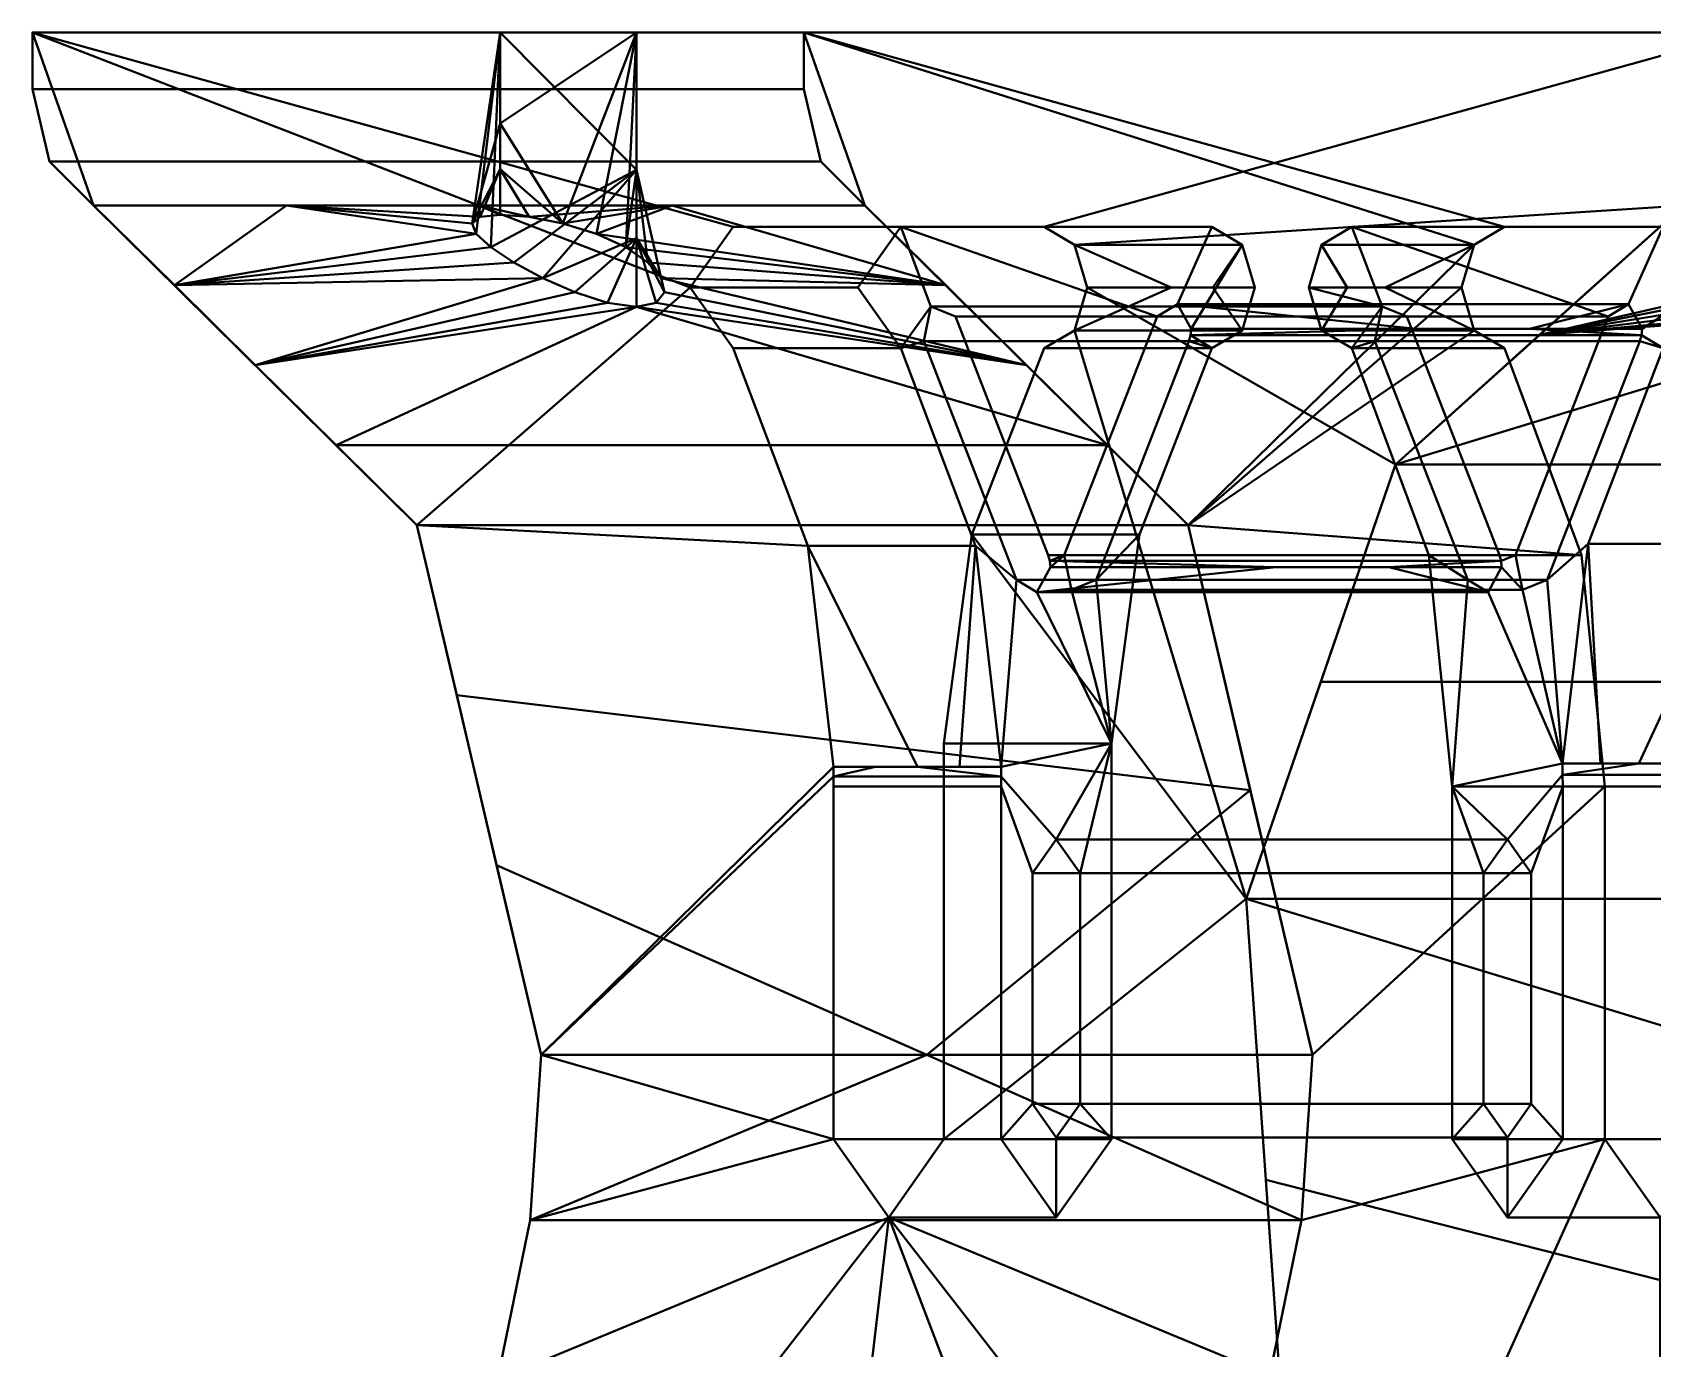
# Model space of a CAD drawing. Header units: millimetres. Extents: x -3275 to 3275, y -1040 to 450.
# Drawn here: x 575.4 to 628.8, y -497.3 to -454 of the extents above; entities that cross this region are included whole.
import ezdxf

# ---------------------------------------------------------------- set-up
doc = ezdxf.new("R2010")
doc.units = ezdxf.units.MM
doc.layers.add('I-FURN-PNLS', color=7, linetype='Continuous', lineweight=40)

msp = doc.modelspace()

# ---------------------------------------------------------------- meshes
at = {"layer": 'I-FURN-PNLS', "color": 250, "true_color": 0x191919}
mesh = msp.add_polyface(dxfattribs=at)
corners = [(616.494, -498.359, 1202.635), (615.382, -482.522, 1201.523), (620.304, -468.21, 1206.445), (629.8, -459.67, 1215.941), (631.258, -458.227, 1217.399), (631.818, -455.837, 1217.959), (631.818, -453.97, 1217.959), (575.391, -453.97, 1161.532), (575.391, -455.837, 1161.532), (575.951, -458.227, 1162.092), (577.409, -459.67, 1163.55), (588.06, -470.212, 1174.201), (592.15, -487.663, 1178.291), (591.788, -493.106, 1177.929), (590.715, -498.359, 1176.856), (586.849, -506.629, 1172.99), (585.492, -516.355, 1171.633), (588.951, -531.412, 1175.092), (598.008, -540.717, 1184.149), (609.202, -540.717, 1195.343), (618.258, -531.412, 1204.399), (621.717, -516.355, 1207.858), (620.361, -506.629, 1206.502), (610.145, -462.38, 1196.286), (609.731, -463.795, 1195.872), (608.731, -464.38, 1194.872), (606.345, -470.521, 1192.486), (605.423, -477.407, 1191.564), (605.426, -490.445, 1191.567), (603.605, -493.02, 1189.746), (601.784, -490.445, 1187.925), (601.784, -478.82, 1187.925), (601.789, -478.494, 1187.93), (601.791, -478.168, 1187.932), (600.94, -470.887, 1187.081), (598.478, -464.38, 1184.619), (597.064, -462.38, 1183.205), (598.478, -460.38, 1184.619), (608.731, -460.38, 1194.872), (609.731, -460.966, 1195.872)]
mesh.append_faces([[corners[k] for k in face] for face in [(26, 1, 24, 25)]], dxfattribs={"vtx0": -1, "vtx1": -1, "color": 250})
mesh.append_faces([[corners[k] for k in face] for face in [(36, 7, 10, 11)]], dxfattribs={"vtx0": -1, "vtx1": -1, "vtx3": -1, "color": 250})
mesh.append_faces([[corners[k] for k in face] for face in [(30, 13, 14, 29), (30, 12, 13), (12, 32, 33), (7, 37, 38, 6), (29, 20, 21), (2, 23, 24, 1)]], dxfattribs={"vtx0": -1, "vtx2": -1, "color": 250})
mesh.append_faces([[corners[k] for k in face] for face in [(6, 38, 39, 3)]], dxfattribs={"vtx0": -1, "vtx2": -1, "vtx3": -1, "color": 250})
mesh.append_faces([[corners[k] for k in face] for face in [(29, 16, 17, 18), (11, 34, 35, 36), (29, 18, 19, 20), (1, 26, 27, 28), (29, 21, 22, 0)]], dxfattribs={"vtx0": -1, "vtx3": -1, "color": 250})
mesh.append_faces([[corners[k] for k in face] for face in [(5, 6, 3, 4)]], dxfattribs={"vtx1": -1, "color": 250})
mesh.append_faces([[corners[k] for k in face] for face in [(15, 16, 29, 14), (31, 32, 12, 30), (36, 37, 7)]], dxfattribs={"vtx1": -1, "vtx2": -1, "color": 250})
mesh.append_faces([[corners[k] for k in face] for face in [(33, 34, 11, 12), (28, 29, 0, 1), (39, 23, 2, 3)]], dxfattribs={"vtx1": -1, "vtx3": -1, "color": 250})
mesh.append_faces([[corners[k] for k in face] for face in [(8, 9, 10, 7)]], dxfattribs={"vtx2": -1, "color": 250})
mesh = msp.add_polyface(dxfattribs=at)
corners = [(575.391, -453.97, 1161.532), (631.818, -453.97, 1217.959), (657.232, -453.97, 1192.546), (600.805, -453.97, 1136.119), (637.33, -453.97, 1198.058), (641.82, -453.97, 1198.058), (641.82, -453.97, 1202.548), (637.33, -453.97, 1202.548), (590.803, -453.97, 1151.53), (595.293, -453.97, 1151.53), (595.293, -453.97, 1156.02), (590.803, -453.97, 1156.02)]
mesh.append_faces([[corners[k] for k in face] for face in [(8, 0, 11), (0, 8, 3)]], dxfattribs={"vtx0": -1, "vtx1": -1, "color": 250})
mesh.append_faces([[corners[k] for k in face] for face in [(1, 7, 4, 0), (3, 8, 9)]], dxfattribs={"vtx0": -1, "vtx2": -1, "color": 250})
mesh.append_faces([[corners[k] for k in face] for face in [(3, 9, 10, 4)]], dxfattribs={"vtx0": -1, "vtx2": -1, "vtx3": -1, "color": 250})
mesh.append_faces([[corners[k] for k in face] for face in [(6, 7, 1), (5, 6, 2), (1, 2, 6)]], dxfattribs={"vtx1": -1, "vtx2": -1, "color": 250})
mesh.append_faces([[corners[k] for k in face] for face in [(10, 11, 0, 4)]], dxfattribs={"vtx1": -1, "vtx2": -1, "vtx3": -1, "color": 250})
mesh.append_faces([[corners[k] for k in face] for face in [(4, 5, 2, 3)]], dxfattribs={"vtx1": -1, "vtx3": -1, "color": 250})
mesh = msp.add_polyface(dxfattribs=at)
corners = [(600.805, -453.97, 1136.119), (600.805, -455.837, 1136.119), (575.391, -455.837, 1161.532), (575.391, -453.97, 1161.532)]
mesh.append_faces([[corners[k] for k in face] for face in [(2, 3, 0, 1)]], dxfattribs={"color": 250})
mesh = msp.add_polyface(dxfattribs=at)
corners = [(595.293, -463.017, 1156.02), (594.341, -462.884, 1156.675), (593.264, -462.536, 1156.943), (592.204, -462.064, 1156.836), (591.256, -461.548, 1156.396), (590.498, -461.047, 1155.667), (590.012, -460.606, 1154.704), (589.878, -460.265, 1153.6), (590.146, -460.051, 1152.487), (590.803, -459.979, 1151.53), (590.803, -458.477, 1151.53), (590.803, -456.975, 1151.53), (590.803, -455.472, 1151.53), (590.803, -453.97, 1151.53), (590.803, -453.97, 1156.02), (595.293, -453.97, 1156.02), (595.293, -456.232, 1156.02), (595.293, -458.494, 1156.02), (595.293, -460.755, 1156.02)]
mesh.append_faces([[corners[k] for k in face] for face in [(10, 8, 9), (14, 11, 12, 13)]], dxfattribs={"vtx0": -1, "color": 250})
mesh.append_faces([[corners[k] for k in face] for face in [(7, 14, 6), (18, 3, 17)]], dxfattribs={"vtx0": -1, "vtx1": -1, "color": 250})
mesh.append_faces([[corners[k] for k in face] for face in [(14, 7, 11), (5, 14, 17)]], dxfattribs={"vtx0": -1, "vtx1": -1, "vtx2": -1, "color": 250})
mesh.append_faces([[corners[k] for k in face] for face in [(10, 7, 8), (7, 10, 11), (18, 2, 3)]], dxfattribs={"vtx0": -1, "vtx2": -1, "color": 250})
mesh.append_faces([[corners[k] for k in face] for face in [(5, 6, 14), (3, 4, 17), (1, 2, 18), (4, 5, 17)]], dxfattribs={"vtx1": -1, "vtx2": -1, "color": 250})
mesh.append_faces([[corners[k] for k in face] for face in [(18, 0, 1)]], dxfattribs={"vtx2": -1, "color": 250})
mesh.append_faces([[corners[k] for k in face] for face in [(14, 15, 16, 17)]], dxfattribs={"vtx3": -1, "color": 250})
mesh = msp.add_polyface(dxfattribs=at)
corners = [(590.803, -453.97, 1151.53), (590.803, -455.472, 1151.53), (590.803, -456.975, 1151.53), (590.803, -458.477, 1151.53), (590.803, -459.979, 1151.53), (591.76, -460.051, 1150.873), (592.871, -460.265, 1150.605), (593.977, -460.606, 1150.739), (594.939, -461.046, 1151.225), (595.668, -461.548, 1151.983), (596.108, -462.064, 1152.931), (596.215, -462.535, 1153.991), (595.947, -462.884, 1155.069), (595.293, -463.017, 1156.02), (595.293, -460.755, 1156.02), (595.293, -458.494, 1156.02), (595.293, -456.232, 1156.02), (595.293, -453.97, 1156.02), (595.293, -453.97, 1151.53)]
mesh.append_faces([[corners[k] for k in face] for face in [(15, 10, 14)]], dxfattribs={"vtx0": -1, "vtx1": -1, "color": 250})
mesh.append_faces([[corners[k] for k in face] for face in [(2, 6, 18), (15, 18, 8)]], dxfattribs={"vtx0": -1, "vtx1": -1, "vtx2": -1, "color": 250})
mesh.append_faces([[corners[k] for k in face] for face in [(15, 8, 9), (18, 7, 8), (3, 5, 6), (18, 6, 7)]], dxfattribs={"vtx0": -1, "vtx2": -1, "color": 250})
mesh.append_faces([[corners[k] for k in face] for face in [(11, 12, 14), (10, 11, 14), (9, 10, 15), (2, 3, 6)]], dxfattribs={"vtx1": -1, "vtx2": -1, "color": 250})
mesh.append_faces([[corners[k] for k in face] for face in [(12, 13, 14), (16, 17, 18, 15), (3, 4, 5)]], dxfattribs={"vtx2": -1, "color": 250})
mesh.append_faces([[corners[k] for k in face] for face in [(18, 0, 1, 2)]], dxfattribs={"vtx3": -1, "color": 250})
mesh = msp.add_polyface(dxfattribs=at)
corners = [(657.232, -453.97, 1192.546), (657.232, -455.837, 1192.546), (656.672, -458.227, 1191.986), (655.214, -459.67, 1190.528), (645.718, -468.21, 1181.032), (640.796, -482.522, 1176.11), (641.908, -498.359, 1177.222), (645.774, -506.629, 1181.088), (647.131, -516.355, 1182.445), (643.672, -531.412, 1178.986), (634.615, -540.717, 1169.929), (623.421, -540.717, 1158.735), (614.365, -531.412, 1149.679), (610.906, -516.355, 1146.22), (612.262, -506.629, 1147.576), (616.129, -498.359, 1151.443), (617.201, -493.106, 1152.515), (617.563, -487.663, 1152.877), (613.473, -470.212, 1148.787), (602.823, -459.67, 1138.137), (601.365, -458.227, 1136.679), (600.805, -455.837, 1136.119), (600.805, -453.97, 1136.119), (622.477, -462.38, 1157.792), (622.892, -463.795, 1158.206), (623.892, -464.38, 1159.206), (626.426, -471.197, 1161.74), (627.197, -478.82, 1162.512), (627.197, -490.445, 1162.512), (629.018, -493.02, 1164.332), (630.839, -490.445, 1166.153), (630.839, -478.82, 1166.153), (630.832, -478.44, 1166.146), (630.83, -478.06, 1166.144), (631.682, -470.829, 1166.996), (634.145, -464.38, 1169.459), (635.559, -462.38, 1170.873), (634.145, -460.38, 1169.459), (623.892, -460.38, 1159.206), (622.892, -460.966, 1158.206), (640.657, -516.355, 1175.971), (637.248, -504.716, 1172.562), (629.018, -499.895, 1164.332), (620.788, -504.716, 1156.102), (617.379, -516.355, 1152.693), (620.788, -527.994, 1156.102), (629.018, -532.815, 1164.332), (637.248, -527.994, 1172.562)]
mesh.append_faces([[corners[k] for k in face] for face in [(3, 0, 1, 2)]], dxfattribs={"vtx0": -1, "color": 250})
mesh.append_faces([[corners[k] for k in face] for face in [(24, 18, 23), (23, 18, 39), (26, 18, 24, 25), (31, 5, 30), (32, 5, 31), (37, 0, 36)]], dxfattribs={"vtx0": -1, "vtx1": -1, "color": 250})
mesh.append_faces([[corners[k] for k in face] for face in [(6, 41, 30, 5)]], dxfattribs={"vtx0": -1, "vtx1": -1, "vtx2": -1, "color": 250})
mesh.append_faces([[corners[k] for k in face] for face in [(44, 13, 14, 43), (28, 16, 17, 27), (22, 38, 39), (18, 26, 27, 17), (42, 29, 30, 41), (41, 6, 7, 40)]], dxfattribs={"vtx0": -1, "vtx2": -1, "color": 250})
mesh.append_faces([[corners[k] for k in face] for face in [(43, 15, 16, 28), (39, 18, 19, 22)]], dxfattribs={"vtx0": -1, "vtx2": -1, "vtx3": -1, "color": 250})
mesh.append_faces([[corners[k] for k in face] for face in [(4, 34, 35, 36)]], dxfattribs={"vtx0": -1, "vtx3": -1, "color": 250})
mesh.append_faces([[corners[k] for k in face] for face in [(14, 15, 43), (8, 9, 40, 7), (33, 34, 5, 32), (4, 5, 34)]], dxfattribs={"vtx1": -1, "vtx2": -1, "color": 250})
mesh.append_faces([[corners[k] for k in face] for face in [(3, 4, 36, 0)]], dxfattribs={"vtx1": -1, "vtx2": -1, "vtx3": -1, "color": 250})
mesh.append_faces([[corners[k] for k in face] for face in [(12, 13, 44, 45), (11, 12, 45, 46), (42, 43, 28, 29), (37, 38, 22, 0), (46, 47, 10, 11), (9, 10, 47, 40)]], dxfattribs={"vtx1": -1, "vtx3": -1, "color": 250})
mesh.append_faces([[corners[k] for k in face] for face in [(19, 20, 21, 22)]], dxfattribs={"vtx3": -1, "color": 250})
mesh = msp.add_polyface(dxfattribs=at)
corners = [(600.805, -455.837, 1136.119), (601.365, -458.227, 1136.679), (602.823, -459.67, 1138.137), (577.409, -459.67, 1163.55), (575.951, -458.227, 1162.092), (575.391, -455.837, 1161.532)]
mesh.append_faces([[corners[k] for k in face] for face in [(2, 3, 4, 1)]], dxfattribs={"vtx2": -1, "color": 250})
mesh.append_faces([[corners[k] for k in face] for face in [(4, 5, 0, 1)]], dxfattribs={"vtx3": -1, "color": 250})
mesh = msp.add_polyface(dxfattribs=at)
corners = [(602.823, -459.67, 1138.137), (613.473, -470.212, 1148.787), (617.563, -487.663, 1152.877), (611.21, -487.663, 1159.231), (604.856, -487.663, 1165.584), (598.503, -487.663, 1171.937), (592.15, -487.663, 1178.291), (588.06, -470.212, 1174.201), (577.409, -459.67, 1163.55), (595.293, -463.017, 1156.02), (595.947, -462.884, 1155.069), (596.215, -462.535, 1153.991), (596.108, -462.064, 1152.931), (595.668, -461.548, 1151.983), (594.939, -461.046, 1151.225), (593.977, -460.606, 1150.739), (592.871, -460.265, 1150.605), (591.76, -460.051, 1150.873), (590.803, -459.979, 1151.53), (590.146, -460.051, 1152.487), (589.878, -460.265, 1153.6), (590.012, -460.606, 1154.704), (590.498, -461.047, 1155.667), (591.256, -461.548, 1156.396), (592.204, -462.064, 1156.836), (593.264, -462.536, 1156.943), (594.341, -462.884, 1156.675), (608.148, -464.941, 1143.462), (582.734, -464.941, 1168.875), (590.116, -459.67, 1150.843), (605.485, -462.305, 1140.799), (596.469, -459.67, 1144.49), (580.072, -462.305, 1166.213), (583.763, -459.67, 1157.197), (590.685, -481.416, 1176.826), (615.518, -478.937, 1150.832), (610.81, -467.576, 1146.125), (585.397, -467.576, 1171.538), (589.373, -475.814, 1175.514)]
mesh.append_faces([[corners[k] for k in face] for face in [(10, 27, 9), (26, 28, 25), (24, 32, 23), (9, 28, 26), (14, 30, 13), (13, 30, 12), (16, 31, 15), (31, 17, 29), (23, 32, 22), (12, 27, 11), (25, 28, 24), (22, 32, 21), (19, 29, 18), (18, 29, 17), (17, 31, 16), (11, 27, 10), (32, 24, 28)]], dxfattribs={"vtx0": -1, "vtx1": -1, "color": 250})
mesh.append_faces([[corners[k] for k in face] for face in [(37, 9, 36), (30, 15, 31), (21, 32, 33)]], dxfattribs={"vtx0": -1, "vtx1": -1, "vtx2": -1, "color": 250})
mesh.append_faces([[corners[k] for k in face] for face in [(35, 4, 34, 38)]], dxfattribs={"vtx0": -1, "vtx1": -1, "vtx3": -1, "color": 250})
mesh.append_faces([[corners[k] for k in face] for face in [(12, 30, 27), (30, 14, 15), (33, 19, 20)]], dxfattribs={"vtx0": -1, "vtx2": -1, "color": 250})
mesh.append_faces([[corners[k] for k in face] for face in [(0, 30, 31)]], dxfattribs={"vtx1": -1, "color": 250})
mesh.append_faces([[corners[k] for k in face] for face in [(27, 36, 9), (33, 29, 19), (20, 21, 33), (37, 28, 9)]], dxfattribs={"vtx1": -1, "vtx2": -1, "color": 250})
mesh.append_faces([[corners[k] for k in face] for face in [(7, 37, 36, 1), (38, 7, 1, 35)]], dxfattribs={"vtx1": -1, "vtx3": -1, "color": 250})
mesh.append_faces([[corners[k] for k in face] for face in [(5, 6, 34, 4), (32, 8, 33)]], dxfattribs={"vtx2": -1, "color": 250})
mesh.append_faces([[corners[k] for k in face] for face in [(35, 2, 3, 4)]], dxfattribs={"vtx3": -1, "color": 250})
mesh = msp.add_polyface(dxfattribs=at)
corners = [(641.908, -498.359, 1177.222), (640.796, -482.522, 1176.11), (645.718, -468.21, 1181.032), (655.214, -459.67, 1190.528), (629.8, -459.67, 1215.941), (620.304, -468.21, 1206.445), (615.382, -482.522, 1201.523), (616.494, -498.359, 1202.635), (641.82, -459.979, 1202.548), (642.477, -460.051, 1201.591), (642.745, -460.265, 1200.478), (642.611, -460.606, 1199.374), (642.125, -461.047, 1198.411), (641.367, -461.548, 1197.682), (640.419, -462.064, 1197.242), (639.358, -462.536, 1197.135), (638.282, -462.884, 1197.403), (637.33, -463.017, 1198.058), (636.676, -462.884, 1199.009), (636.408, -462.536, 1200.087), (636.514, -462.064, 1201.147), (636.954, -461.548, 1202.095), (637.684, -461.046, 1202.853), (638.646, -460.606, 1203.339), (639.752, -460.265, 1203.473), (640.863, -460.051, 1203.205), (650.466, -463.94, 1185.78), (642.507, -459.67, 1203.235), (625.052, -463.94, 1211.193), (636.154, -459.67, 1209.588), (648.86, -459.67, 1196.881), (643.257, -475.366, 1178.571), (617.843, -475.366, 1203.984), (616.032, -491.781, 1202.173), (641.352, -490.441, 1176.666)]
mesh.append_faces([[corners[k] for k in face] for face in [(29, 25, 27), (22, 28, 21), (25, 29, 24), (15, 26, 14), (16, 26, 15), (8, 27, 25), (20, 28, 19), (18, 28, 17), (19, 28, 18), (14, 26, 13), (28, 22, 4)]], dxfattribs={"vtx0": -1, "vtx1": -1, "color": 250})
mesh.append_faces([[corners[k] for k in face] for face in [(5, 2, 17)]], dxfattribs={"vtx0": -1, "vtx1": -1, "vtx2": -1, "color": 250})
mesh.append_faces([[corners[k] for k in face] for face in [(30, 9, 10), (27, 8, 9), (3, 11, 12), (26, 12, 13), (29, 23, 24), (4, 22, 23), (34, 6, 33, 0), (28, 20, 21), (32, 31, 2, 5), (17, 28, 5), (6, 34, 1)]], dxfattribs={"vtx0": -1, "vtx2": -1, "color": 250})
mesh.append_faces([[corners[k] for k in face] for face in [(10, 11, 30), (26, 3, 12), (3, 30, 11), (29, 4, 23), (16, 17, 26), (2, 26, 17), (30, 27, 9)]], dxfattribs={"vtx1": -1, "vtx2": -1, "color": 250})
mesh.append_faces([[corners[k] for k in face] for face in [(32, 6, 1, 31)]], dxfattribs={"vtx1": -1, "vtx3": -1, "color": 250})
mesh.append_faces([[corners[k] for k in face] for face in [(33, 7, 0)]], dxfattribs={"vtx2": -1, "color": 250})
mesh = msp.add_polyface(dxfattribs=at)
corners = [(598.478, -460.38, 1184.619), (597.064, -462.38, 1183.205), (598.478, -464.38, 1184.619), (604.001, -464.38, 1179.097), (602.587, -462.38, 1177.682), (604.001, -460.38, 1179.097)]
mesh.append_faces([[corners[k] for k in face] for face in [(4, 1, 2, 3)]], dxfattribs={"vtx0": -1, "color": 250})
mesh.append_faces([[corners[k] for k in face] for face in [(4, 5, 0, 1)]], dxfattribs={"vtx3": -1, "color": 250})
mesh = msp.add_polyface(dxfattribs=at)
corners = [(608.731, -460.38, 1194.872), (598.478, -460.38, 1184.619), (604.001, -460.38, 1179.097), (614.254, -460.38, 1189.35)]
mesh.append_faces([[corners[k] for k in face] for face in [(3, 0, 1, 2)]], dxfattribs={"color": 250})
mesh = msp.add_polyface(dxfattribs=at)
corners = [(610.946, -477.407, 1186.042), (611.867, -470.521, 1186.963), (614.254, -464.38, 1189.35), (615.254, -463.795, 1190.35), (615.668, -462.38, 1190.764), (615.254, -460.966, 1190.35), (614.254, -460.38, 1189.35), (604.001, -460.38, 1179.097), (602.587, -462.38, 1177.682), (604.001, -464.38, 1179.097), (606.462, -470.887, 1181.558), (607.313, -478.168, 1182.409), (607.311, -478.494, 1182.407), (607.306, -478.82, 1182.402), (607.306, -490.445, 1182.402), (609.127, -493.02, 1184.223), (610.948, -490.445, 1186.044), (613.566, -463.742, 1188.662), (613.547, -463.951, 1188.643), (613.492, -464.148, 1188.588), (610.436, -472.005, 1185.532), (609.626, -472.337, 1184.722), (609.391, -471.192, 1184.487), (612.447, -463.335, 1187.543), (613.118, -462.925, 1188.214), (604.763, -464.148, 1179.859), (604.998, -463.003, 1180.094), (605.808, -463.335, 1180.904), (608.863, -471.192, 1183.959), (608.918, -471.388, 1184.014), (608.937, -471.598, 1184.033), (608.489, -472.415, 1183.585), (607.818, -472.005, 1182.914), (609.914, -489.276, 1185.01), (609.127, -490.388, 1184.223), (608.341, -489.276, 1183.437), (608.341, -481.681, 1183.437), (609.127, -480.569, 1184.223), (609.914, -481.681, 1185.01)]
mesh.append_faces([[corners[k] for k in face] for face in [(11, 32, 10), (29, 22, 28), (38, 0, 37)]], dxfattribs={"vtx0": -1, "vtx1": -1, "color": 250})
mesh.append_faces([[corners[k] for k in face] for face in [(31, 0, 21)]], dxfattribs={"vtx0": -1, "vtx1": -1, "vtx2": -1, "color": 250})
mesh.append_faces([[corners[k] for k in face] for face in [(37, 12, 13, 36), (36, 13, 14, 35), (9, 25, 26), (25, 9, 10, 32), (34, 15, 16, 33), (20, 0, 1)]], dxfattribs={"vtx0": -1, "vtx2": -1, "color": 250})
mesh.append_faces([[corners[k] for k in face] for face in [(7, 26, 27, 23)]], dxfattribs={"vtx0": -1, "vtx2": -1, "vtx3": -1, "color": 250})
mesh.append_faces([[corners[k] for k in face] for face in [(26, 7, 8, 9), (17, 3, 4, 5)]], dxfattribs={"vtx0": -1, "vtx3": -1, "color": 250})
mesh.append_faces([[corners[k] for k in face] for face in [(29, 30, 22), (20, 21, 0), (18, 19, 2)]], dxfattribs={"vtx1": -1, "vtx2": -1, "color": 250})
mesh.append_faces([[corners[k] for k in face] for face in [(11, 12, 37, 0), (31, 32, 11, 0)]], dxfattribs={"vtx1": -1, "vtx2": -1, "vtx3": -1, "color": 250})
mesh.append_faces([[corners[k] for k in face] for face in [(30, 31, 21, 22), (34, 35, 14, 15), (27, 28, 22, 23), (16, 0, 38, 33), (19, 20, 1, 2), (24, 17, 5, 6), (23, 24, 6, 7), (17, 18, 2, 3)]], dxfattribs={"vtx1": -1, "vtx3": -1, "color": 250})
mesh = msp.add_polyface(dxfattribs=at)
corners = [(614.254, -460.38, 1189.35), (615.254, -460.966, 1190.35), (615.668, -462.38, 1190.764), (614.287, -462.38, 1192.145), (612.907, -462.38, 1193.525), (611.526, -462.38, 1194.906), (610.145, -462.38, 1196.286), (609.731, -460.966, 1195.872), (608.731, -460.38, 1194.872)]
mesh.append_faces([[corners[k] for k in face] for face in [(1, 7, 8, 0)]], dxfattribs={"vtx0": -1, "color": 250})
mesh.append_faces([[corners[k] for k in face] for face in [(1, 3, 4, 7)]], dxfattribs={"vtx0": -1, "vtx2": -1, "vtx3": -1, "color": 250})
mesh.append_faces([[corners[k] for k in face] for face in [(2, 3, 1)]], dxfattribs={"vtx1": -1, "color": 250})
mesh.append_faces([[corners[k] for k in face] for face in [(5, 6, 7, 4)]], dxfattribs={"vtx2": -1, "color": 250})
mesh = msp.add_polyface(dxfattribs=at)
corners = [(618.864, -460.38, 1164.233), (617.864, -460.966, 1163.233), (617.45, -462.38, 1162.819), (618.707, -462.38, 1161.562), (619.964, -462.38, 1160.305), (621.221, -462.38, 1159.048), (622.477, -462.38, 1157.792), (622.892, -460.966, 1158.206), (623.892, -460.38, 1159.206)]
mesh.append_faces([[corners[k] for k in face] for face in [(1, 7, 8, 0)]], dxfattribs={"vtx0": -1, "color": 250})
mesh.append_faces([[corners[k] for k in face] for face in [(1, 3, 4, 7)]], dxfattribs={"vtx0": -1, "vtx2": -1, "vtx3": -1, "color": 250})
mesh.append_faces([[corners[k] for k in face] for face in [(2, 3, 1)]], dxfattribs={"vtx1": -1, "color": 250})
mesh.append_faces([[corners[k] for k in face] for face in [(5, 6, 7, 4)]], dxfattribs={"vtx2": -1, "color": 250})
mesh = msp.add_polyface(dxfattribs=at)
corners = [(622.17, -478.82, 1167.539), (621.398, -471.197, 1166.768), (618.864, -464.38, 1164.233), (617.864, -463.795, 1163.233), (617.45, -462.38, 1162.819), (617.864, -460.966, 1163.233), (618.864, -460.38, 1164.233), (629.117, -460.38, 1174.486), (630.531, -462.38, 1175.901), (629.117, -464.38, 1174.486), (626.654, -470.829, 1172.023), (625.802, -478.06, 1171.171), (625.805, -478.44, 1171.174), (625.811, -478.82, 1171.181), (625.811, -490.445, 1171.181), (623.991, -493.02, 1169.36), (622.17, -490.445, 1167.539), (625.3, -472.005, 1170.669), (628.355, -464.148, 1173.724), (628.41, -463.951, 1173.779), (628.429, -463.742, 1173.798), (627.981, -462.925, 1173.35), (627.31, -463.335, 1172.679), (624.255, -471.192, 1169.624), (624.49, -472.337, 1169.859), (623.727, -471.192, 1169.096), (620.671, -463.335, 1166.04), (619.861, -463.003, 1165.23), (619.626, -464.148, 1164.995), (622.682, -472.005, 1168.051), (623.352, -472.415, 1168.722), (623.8, -471.598, 1169.17), (623.782, -471.388, 1169.151), (623.204, -481.681, 1168.573), (623.204, -489.276, 1168.573), (623.991, -490.388, 1169.36), (624.777, -489.276, 1170.146), (624.777, -481.681, 1170.146), (623.991, -480.569, 1169.36)]
mesh.append_faces([[corners[k] for k in face] for face in [(1, 29, 0), (33, 0, 38), (25, 23, 32), (17, 11, 24)]], dxfattribs={"vtx0": -1, "vtx1": -1, "color": 250})
mesh.append_faces([[corners[k] for k in face] for face in [(38, 0, 11, 12)]], dxfattribs={"vtx0": -1, "vtx1": -1, "vtx3": -1, "color": 250})
mesh.append_faces([[corners[k] for k in face] for face in [(16, 34, 35, 15), (2, 27, 28), (23, 25, 26, 22), (13, 37, 38, 12), (14, 36, 37, 13), (10, 17, 18, 9), (7, 21, 22, 6), (9, 19, 20, 8)]], dxfattribs={"vtx0": -1, "vtx2": -1, "color": 250})
mesh.append_faces([[corners[k] for k in face] for face in [(0, 29, 30, 11)]], dxfattribs={"vtx0": -1, "vtx2": -1, "vtx3": -1, "color": 250})
mesh.append_faces([[corners[k] for k in face] for face in [(3, 4, 27, 2), (5, 6, 27, 4), (10, 11, 17), (18, 19, 9)]], dxfattribs={"vtx1": -1, "vtx2": -1, "color": 250})
mesh.append_faces([[corners[k] for k in face] for face in [(30, 31, 24, 11), (26, 27, 6, 22)]], dxfattribs={"vtx1": -1, "vtx2": -1, "vtx3": -1, "color": 250})
mesh.append_faces([[corners[k] for k in face] for face in [(16, 0, 33, 34), (31, 32, 23, 24), (28, 29, 1, 2), (35, 36, 14, 15), (7, 8, 20, 21)]], dxfattribs={"vtx1": -1, "vtx3": -1, "color": 250})
mesh = msp.add_polyface(dxfattribs=at)
corners = [(623.892, -460.38, 1159.206), (634.145, -460.38, 1169.459), (629.117, -460.38, 1174.486), (618.864, -460.38, 1164.233)]
mesh.append_faces([[corners[k] for k in face] for face in [(2, 3, 0, 1)]], dxfattribs={"color": 250})
mesh = msp.add_polyface(dxfattribs=at)
corners = [(610.145, -462.38, 1196.286), (611.526, -462.38, 1194.906), (612.907, -462.38, 1193.525), (614.287, -462.38, 1192.145), (615.668, -462.38, 1190.764), (615.254, -463.795, 1190.35), (614.254, -464.38, 1189.35), (608.731, -464.38, 1194.872), (609.731, -463.795, 1195.872)]
mesh.append_faces([[corners[k] for k in face] for face in [(5, 3, 4)]], dxfattribs={"vtx0": -1, "color": 250})
mesh.append_faces([[corners[k] for k in face] for face in [(5, 8, 2, 3)]], dxfattribs={"vtx0": -1, "vtx1": -1, "vtx3": -1, "color": 250})
mesh.append_faces([[corners[k] for k in face] for face in [(5, 6, 7, 8), (8, 0, 1, 2)]], dxfattribs={"vtx3": -1, "color": 250})
mesh = msp.add_polyface(dxfattribs=at)
corners = [(622.477, -462.38, 1157.792), (621.221, -462.38, 1159.048), (619.964, -462.38, 1160.305), (618.707, -462.38, 1161.562), (617.45, -462.38, 1162.819), (617.864, -463.795, 1163.233), (618.864, -464.38, 1164.233), (623.892, -464.38, 1159.206), (622.892, -463.795, 1158.206)]
mesh.append_faces([[corners[k] for k in face] for face in [(5, 3, 4)]], dxfattribs={"vtx0": -1, "color": 250})
mesh.append_faces([[corners[k] for k in face] for face in [(5, 8, 2, 3)]], dxfattribs={"vtx0": -1, "vtx1": -1, "vtx3": -1, "color": 250})
mesh.append_faces([[corners[k] for k in face] for face in [(5, 6, 7, 8), (8, 0, 1, 2)]], dxfattribs={"vtx3": -1, "color": 250})
mesh = msp.add_polyface(dxfattribs=at)
corners = [(620.671, -463.335, 1166.04), (605.808, -463.335, 1180.904), (604.998, -463.003, 1180.094), (604.763, -464.148, 1179.859), (619.626, -464.148, 1164.995), (619.861, -463.003, 1165.23)]
mesh.append_faces([[corners[k] for k in face] for face in [(0, 1, 2, 5)]], dxfattribs={"vtx2": -1, "color": 250})
mesh.append_faces([[corners[k] for k in face] for face in [(2, 3, 4, 5)]], dxfattribs={"vtx3": -1, "color": 250})
mesh = msp.add_polyface(dxfattribs=at)
corners = [(623.727, -471.192, 1169.096), (608.863, -471.192, 1183.959), (605.808, -463.335, 1180.904), (620.671, -463.335, 1166.04)]
mesh.append_faces([[corners[k] for k in face] for face in [(1, 2, 3, 0)]], dxfattribs={"color": 250})
mesh = msp.add_polyface(dxfattribs=at)
corners = [(627.31, -463.335, 1172.679), (612.447, -463.335, 1187.543), (609.391, -471.192, 1184.487), (624.255, -471.192, 1169.624)]
mesh.append_faces([[corners[k] for k in face] for face in [(1, 2, 3, 0)]], dxfattribs={"color": 250})
mesh = msp.add_polyface(dxfattribs=at)
corners = [(627.31, -463.335, 1172.679), (627.981, -462.925, 1173.35), (628.429, -463.742, 1173.798), (624.713, -463.742, 1177.514), (620.997, -463.742, 1181.23), (617.281, -463.742, 1184.946), (613.566, -463.742, 1188.662), (613.118, -462.925, 1188.214), (612.447, -463.335, 1187.543)]
mesh.append_faces([[corners[k] for k in face] for face in [(7, 4, 5, 6)]], dxfattribs={"vtx0": -1, "color": 250})
mesh.append_faces([[corners[k] for k in face] for face in [(1, 3, 4, 7)]], dxfattribs={"vtx0": -1, "vtx2": -1, "vtx3": -1, "color": 250})
mesh.append_faces([[corners[k] for k in face] for face in [(2, 3, 1)]], dxfattribs={"vtx1": -1, "color": 250})
mesh.append_faces([[corners[k] for k in face] for face in [(8, 0, 1, 7)]], dxfattribs={"vtx2": -1, "color": 250})
mesh = msp.add_polyface(dxfattribs=at)
corners = [(613.566, -463.742, 1188.662), (617.281, -463.742, 1184.946), (620.997, -463.742, 1181.23), (624.713, -463.742, 1177.514), (628.429, -463.742, 1173.798), (628.41, -463.951, 1173.779), (628.355, -464.148, 1173.724), (613.492, -464.148, 1188.588), (613.547, -463.951, 1188.643)]
mesh.append_faces([[corners[k] for k in face] for face in [(8, 5, 6, 7), (5, 3, 4)]], dxfattribs={"vtx0": -1, "color": 250})
mesh.append_faces([[corners[k] for k in face] for face in [(5, 8, 2, 3)]], dxfattribs={"vtx0": -1, "vtx1": -1, "vtx3": -1, "color": 250})
mesh.append_faces([[corners[k] for k in face] for face in [(8, 0, 1, 2)]], dxfattribs={"vtx3": -1, "color": 250})
mesh = msp.add_polyface(dxfattribs=at)
corners = [(601.791, -478.168, 1187.932), (603.171, -478.168, 1186.551), (604.552, -478.168, 1185.17), (605.932, -478.168, 1183.79), (607.313, -478.168, 1182.409), (606.462, -470.887, 1181.558), (604.001, -464.38, 1179.097), (598.478, -464.38, 1184.619), (600.94, -470.887, 1187.081)]
mesh.append_faces([[corners[k] for k in face] for face in [(5, 3, 4)]], dxfattribs={"vtx0": -1, "color": 250})
mesh.append_faces([[corners[k] for k in face] for face in [(5, 8, 2, 3)]], dxfattribs={"vtx0": -1, "vtx1": -1, "vtx3": -1, "color": 250})
mesh.append_faces([[corners[k] for k in face] for face in [(8, 0, 1, 2), (5, 6, 7, 8)]], dxfattribs={"vtx3": -1, "color": 250})
mesh = msp.add_polyface(dxfattribs=at)
corners = [(619.626, -464.148, 1164.995), (604.763, -464.148, 1179.859), (607.818, -472.005, 1182.914), (622.682, -472.005, 1168.051)]
mesh.append_faces([[corners[k] for k in face] for face in [(1, 2, 3, 0)]], dxfattribs={"color": 250})
mesh = msp.add_polyface(dxfattribs=at)
corners = [(605.423, -477.407, 1191.564), (606.345, -470.521, 1192.486), (608.731, -464.38, 1194.872), (614.254, -464.38, 1189.35), (611.867, -470.521, 1186.963), (610.946, -477.407, 1186.042)]
mesh.append_faces([[corners[k] for k in face] for face in [(1, 2, 3, 4), (4, 5, 0, 1)]], dxfattribs={"vtx3": -1, "color": 250})
mesh = msp.add_polyface(dxfattribs=at)
corners = [(625.3, -472.005, 1170.669), (610.436, -472.005, 1185.532), (613.492, -464.148, 1188.588), (628.355, -464.148, 1173.724)]
mesh.append_faces([[corners[k] for k in face] for face in [(1, 2, 3, 0)]], dxfattribs={"color": 250})
mesh = msp.add_polyface(dxfattribs=at)
corners = [(627.197, -478.82, 1162.512), (626.426, -471.197, 1161.74), (623.892, -464.38, 1159.206), (618.864, -464.38, 1164.233), (621.398, -471.197, 1166.768), (622.17, -478.82, 1167.539)]
mesh.append_faces([[corners[k] for k in face] for face in [(0, 1, 4, 5)]], dxfattribs={"vtx1": -1, "color": 250})
mesh.append_faces([[corners[k] for k in face] for face in [(2, 3, 4, 1)]], dxfattribs={"vtx2": -1, "color": 250})
mesh = msp.add_polyface(dxfattribs=at)
corners = [(630.83, -478.06, 1166.144), (629.573, -478.06, 1167.401), (628.316, -478.06, 1168.658), (627.059, -478.06, 1169.915), (625.802, -478.06, 1171.171), (626.654, -470.829, 1172.023), (629.117, -464.38, 1174.486), (634.145, -464.38, 1169.459), (631.682, -470.829, 1166.996)]
mesh.append_faces([[corners[k] for k in face] for face in [(5, 3, 4)]], dxfattribs={"vtx0": -1, "color": 250})
mesh.append_faces([[corners[k] for k in face] for face in [(7, 8, 5, 6)]], dxfattribs={"vtx1": -1, "color": 250})
mesh.append_faces([[corners[k] for k in face] for face in [(2, 3, 5, 8)]], dxfattribs={"vtx1": -1, "vtx2": -1, "vtx3": -1, "color": 250})
mesh.append_faces([[corners[k] for k in face] for face in [(8, 0, 1, 2)]], dxfattribs={"vtx3": -1, "color": 250})
mesh = msp.add_polyface(dxfattribs=at)
corners = [(623.727, -471.192, 1169.096), (623.782, -471.388, 1169.151), (623.8, -471.598, 1169.17), (620.085, -471.598, 1172.885), (616.369, -471.598, 1176.601), (612.653, -471.598, 1180.317), (608.937, -471.598, 1184.033), (608.918, -471.388, 1184.014), (608.863, -471.192, 1183.959)]
mesh.append_faces([[corners[k] for k in face] for face in [(7, 4, 5, 6)]], dxfattribs={"vtx0": -1, "color": 250})
mesh.append_faces([[corners[k] for k in face] for face in [(1, 3, 4, 7)]], dxfattribs={"vtx0": -1, "vtx2": -1, "vtx3": -1, "color": 250})
mesh.append_faces([[corners[k] for k in face] for face in [(2, 3, 1)]], dxfattribs={"vtx1": -1, "color": 250})
mesh.append_faces([[corners[k] for k in face] for face in [(7, 8, 0, 1)]], dxfattribs={"vtx3": -1, "color": 250})
mesh = msp.add_polyface(dxfattribs=at)
corners = [(624.255, -471.192, 1169.624), (609.391, -471.192, 1184.487), (609.626, -472.337, 1184.722), (610.436, -472.005, 1185.532), (625.3, -472.005, 1170.669), (624.49, -472.337, 1169.859)]
mesh.append_faces([[corners[k] for k in face] for face in [(0, 1, 2, 5)]], dxfattribs={"vtx2": -1, "color": 250})
mesh.append_faces([[corners[k] for k in face] for face in [(2, 3, 4, 5)]], dxfattribs={"vtx3": -1, "color": 250})
mesh = msp.add_polyface(dxfattribs=at)
corners = [(608.937, -471.598, 1184.033), (612.653, -471.598, 1180.317), (616.369, -471.598, 1176.601), (620.085, -471.598, 1172.885), (623.8, -471.598, 1169.17), (623.352, -472.415, 1168.722), (622.682, -472.005, 1168.051), (607.818, -472.005, 1182.914), (608.489, -472.415, 1183.585)]
mesh.append_faces([[corners[k] for k in face] for face in [(5, 8, 2, 3)]], dxfattribs={"vtx0": -1, "vtx1": -1, "vtx3": -1, "color": 250})
mesh.append_faces([[corners[k] for k in face] for face in [(4, 5, 3)]], dxfattribs={"vtx1": -1, "color": 250})
mesh.append_faces([[corners[k] for k in face] for face in [(5, 6, 7, 8), (8, 0, 1, 2)]], dxfattribs={"vtx3": -1, "color": 250})
mesh = msp.add_polyface(dxfattribs=at)
corners = [(605.426, -490.445, 1191.567), (605.423, -477.407, 1191.564), (610.946, -477.407, 1186.042), (610.948, -490.445, 1186.044)]
mesh.append_faces([[corners[k] for k in face] for face in [(0, 1, 2, 3)]], dxfattribs={"color": 250})
mesh = msp.add_polyface(dxfattribs=at)
corners = [(607.306, -478.82, 1182.402), (607.311, -478.494, 1182.407), (607.313, -478.168, 1182.409), (605.932, -478.168, 1183.79), (604.552, -478.168, 1185.17), (603.171, -478.168, 1186.551), (601.791, -478.168, 1187.932), (601.789, -478.494, 1187.93), (601.784, -478.82, 1187.925)]
mesh.append_faces([[corners[k] for k in face] for face in [(7, 1, 4, 5)]], dxfattribs={"vtx0": -1, "vtx1": -1, "vtx3": -1, "color": 250})
mesh.append_faces([[corners[k] for k in face] for face in [(0, 1, 7, 8), (6, 7, 5)]], dxfattribs={"vtx1": -1, "color": 250})
mesh.append_faces([[corners[k] for k in face] for face in [(1, 2, 3, 4)]], dxfattribs={"vtx3": -1, "color": 250})
mesh = msp.add_polyface(dxfattribs=at)
corners = [(625.811, -478.82, 1171.181), (625.805, -478.44, 1171.174), (625.802, -478.06, 1171.171), (627.059, -478.06, 1169.915), (628.316, -478.06, 1168.658), (629.573, -478.06, 1167.401), (630.83, -478.06, 1166.144), (630.832, -478.44, 1166.146), (630.839, -478.82, 1166.153)]
mesh.append_faces([[corners[k] for k in face] for face in [(7, 1, 4, 5)]], dxfattribs={"vtx0": -1, "vtx1": -1, "vtx3": -1, "color": 250})
mesh.append_faces([[corners[k] for k in face] for face in [(0, 1, 7, 8), (6, 7, 5)]], dxfattribs={"vtx1": -1, "color": 250})
mesh.append_faces([[corners[k] for k in face] for face in [(1, 2, 3, 4)]], dxfattribs={"vtx3": -1, "color": 250})
mesh = msp.add_polyface(dxfattribs=at)
corners = [(601.784, -478.82, 1187.925), (601.784, -490.445, 1187.925), (607.306, -490.445, 1182.402), (607.306, -478.82, 1182.402)]
mesh.append_faces([[corners[k] for k in face] for face in [(2, 3, 0, 1)]], dxfattribs={"color": 250})
mesh = msp.add_polyface(dxfattribs=at)
corners = [(627.197, -490.445, 1162.512), (627.197, -478.82, 1162.512), (622.17, -478.82, 1167.539), (622.17, -490.445, 1167.539)]
mesh.append_faces([[corners[k] for k in face] for face in [(2, 3, 0, 1)]], dxfattribs={"color": 250})
mesh = msp.add_polyface(dxfattribs=at)
corners = [(630.839, -478.82, 1166.153), (630.839, -490.445, 1166.153), (625.811, -490.445, 1171.181), (625.811, -478.82, 1171.181)]
mesh.append_faces([[corners[k] for k in face] for face in [(2, 3, 0, 1)]], dxfattribs={"color": 250})
mesh = msp.add_polyface(dxfattribs=at)
corners = [(624.777, -481.681, 1170.146), (609.914, -481.681, 1185.01), (609.127, -480.569, 1184.223), (608.341, -481.681, 1183.437), (623.204, -481.681, 1168.573), (623.991, -480.569, 1169.36)]
mesh.append_faces([[corners[k] for k in face] for face in [(0, 1, 2, 5), (3, 4, 5, 2)]], dxfattribs={"vtx2": -1, "color": 250})
mesh = msp.add_polyface(dxfattribs=at)
corners = [(623.204, -481.681, 1168.573), (608.341, -481.681, 1183.437), (608.341, -489.276, 1183.437), (623.204, -489.276, 1168.573)]
mesh.append_faces([[corners[k] for k in face] for face in [(1, 2, 3, 0)]], dxfattribs={"color": 250})
mesh = msp.add_polyface(dxfattribs=at)
corners = [(624.777, -489.276, 1170.146), (609.914, -489.276, 1185.01), (609.914, -481.681, 1185.01), (624.777, -481.681, 1170.146)]
mesh.append_faces([[corners[k] for k in face] for face in [(1, 2, 3, 0)]], dxfattribs={"color": 250})
mesh = msp.add_polyface(dxfattribs=at)
corners = [(592.15, -487.663, 1178.291), (598.503, -487.663, 1171.937), (604.856, -487.663, 1165.584), (611.21, -487.663, 1159.231), (617.563, -487.663, 1152.877), (617.201, -493.106, 1152.515), (616.129, -498.359, 1151.443), (590.715, -498.359, 1176.856), (591.788, -493.106, 1177.929)]
mesh.append_faces([[corners[k] for k in face] for face in [(8, 2, 5)]], dxfattribs={"vtx0": -1, "vtx1": -1, "vtx2": -1, "color": 250})
mesh.append_faces([[corners[k] for k in face] for face in [(3, 4, 5, 2)]], dxfattribs={"vtx2": -1, "color": 250})
mesh.append_faces([[corners[k] for k in face] for face in [(5, 6, 7, 8), (8, 0, 1, 2)]], dxfattribs={"vtx3": -1, "color": 250})
mesh = msp.add_polyface(dxfattribs=at)
corners = [(623.204, -489.276, 1168.573), (608.341, -489.276, 1183.437), (609.127, -490.388, 1184.223), (609.914, -489.276, 1185.01), (624.777, -489.276, 1170.146), (623.991, -490.388, 1169.36)]
mesh.append_faces([[corners[k] for k in face] for face in [(5, 0, 1, 2), (2, 3, 4, 5)]], dxfattribs={"vtx3": -1, "color": 250})
mesh = msp.add_polyface(dxfattribs=at)
corners = [(601.784, -490.445, 1187.925), (603.605, -493.02, 1189.746), (605.426, -490.445, 1191.567), (610.948, -490.445, 1186.044), (609.127, -493.02, 1184.223), (607.306, -490.445, 1182.402)]
mesh.append_faces([[corners[k] for k in face] for face in [(4, 5, 0, 1), (1, 2, 3, 4)]], dxfattribs={"vtx3": -1, "color": 250})
mesh = msp.add_polyface(dxfattribs=at)
corners = [(630.839, -490.445, 1166.153), (629.018, -493.02, 1164.332), (627.197, -490.445, 1162.512), (622.17, -490.445, 1167.539), (623.991, -493.02, 1169.36), (625.811, -490.445, 1171.181)]
mesh.append_faces([[corners[k] for k in face] for face in [(4, 5, 0, 1), (1, 2, 3, 4)]], dxfattribs={"vtx3": -1, "color": 250})

doc.saveas('drawing.dxf')
